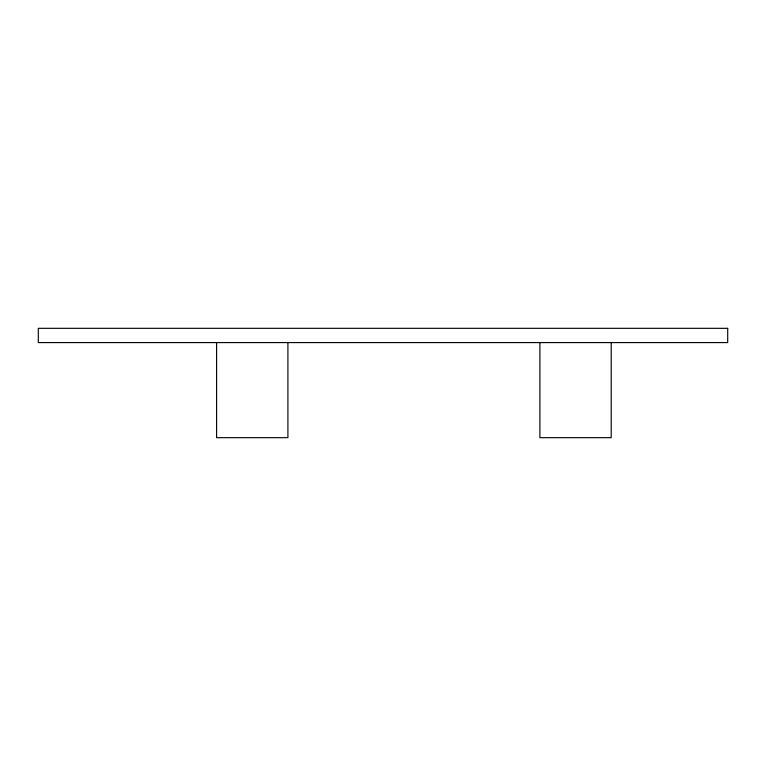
<?xml version="1.0" encoding="UTF-8"?>
<svg xmlns="http://www.w3.org/2000/svg" width="766" height="766" viewBox="0 0 766 766"><rect width="100%" height="100%" fill="white"/><g stroke="black" fill="none" stroke-linecap="round" stroke-linejoin="round"><path stroke-width="1.15" d="M611.211 342.584L611.211 437.673L539.896 437.673L539.896 342.584M287.911 342.584L287.911 437.673L216.596 437.673L216.596 342.584M727.7 328.327L38.3 328.327L38.3 342.584L727.7 342.584L727.7 328.327"/></g></svg>
